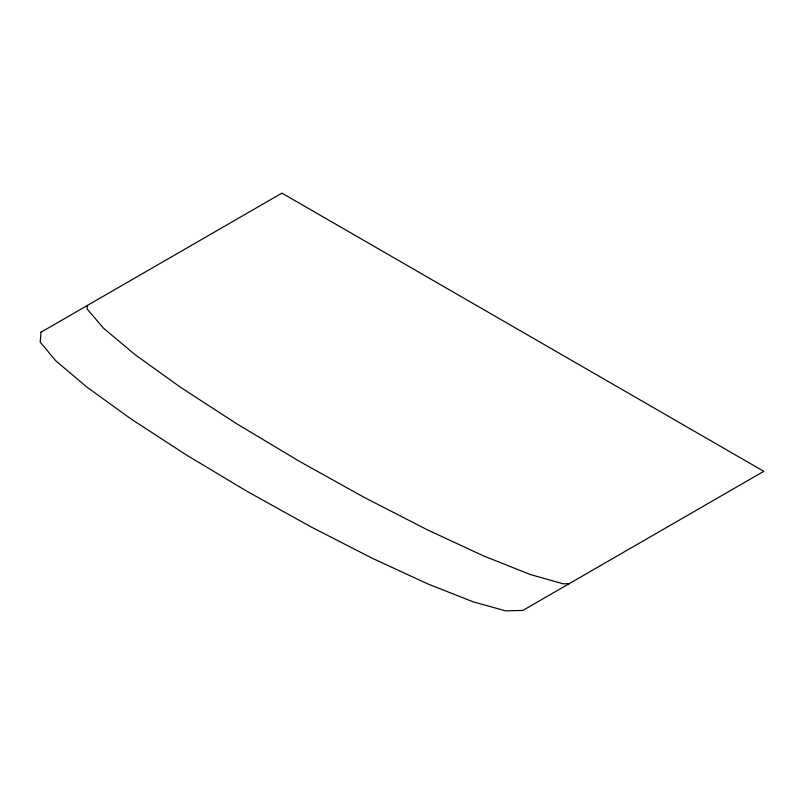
<?xml version="1.0" encoding="UTF-8"?>
<svg xmlns="http://www.w3.org/2000/svg" width="804" height="804" viewBox="0 0 804 804"><rect width="100%" height="100%" fill="white"/><g stroke="black" fill="none" stroke-linecap="round" stroke-linejoin="round"><path stroke-width="1.21" d="M87.355 305.45L87.144 309.027L103.364 328.072L135.313 354.835L180.799 387.478L236.738 423.788L299.319 461.285L364.262 497.415L427.145 529.705L483.686 555.976L530.037 574.418L563.041 583.784L569.232 583.654M40.994 332.223L40.2 342.152L55.878 360.895L86.973 387.156L131.343 419.155L185.975 454.712L247.15 491.405L310.696 526.721L372.282 558.267L427.708 583.885L473.194 601.834L505.656 610.879L522.861 610.427L763.8 471.325L281.923 193.121L40.994 332.223"/></g></svg>
